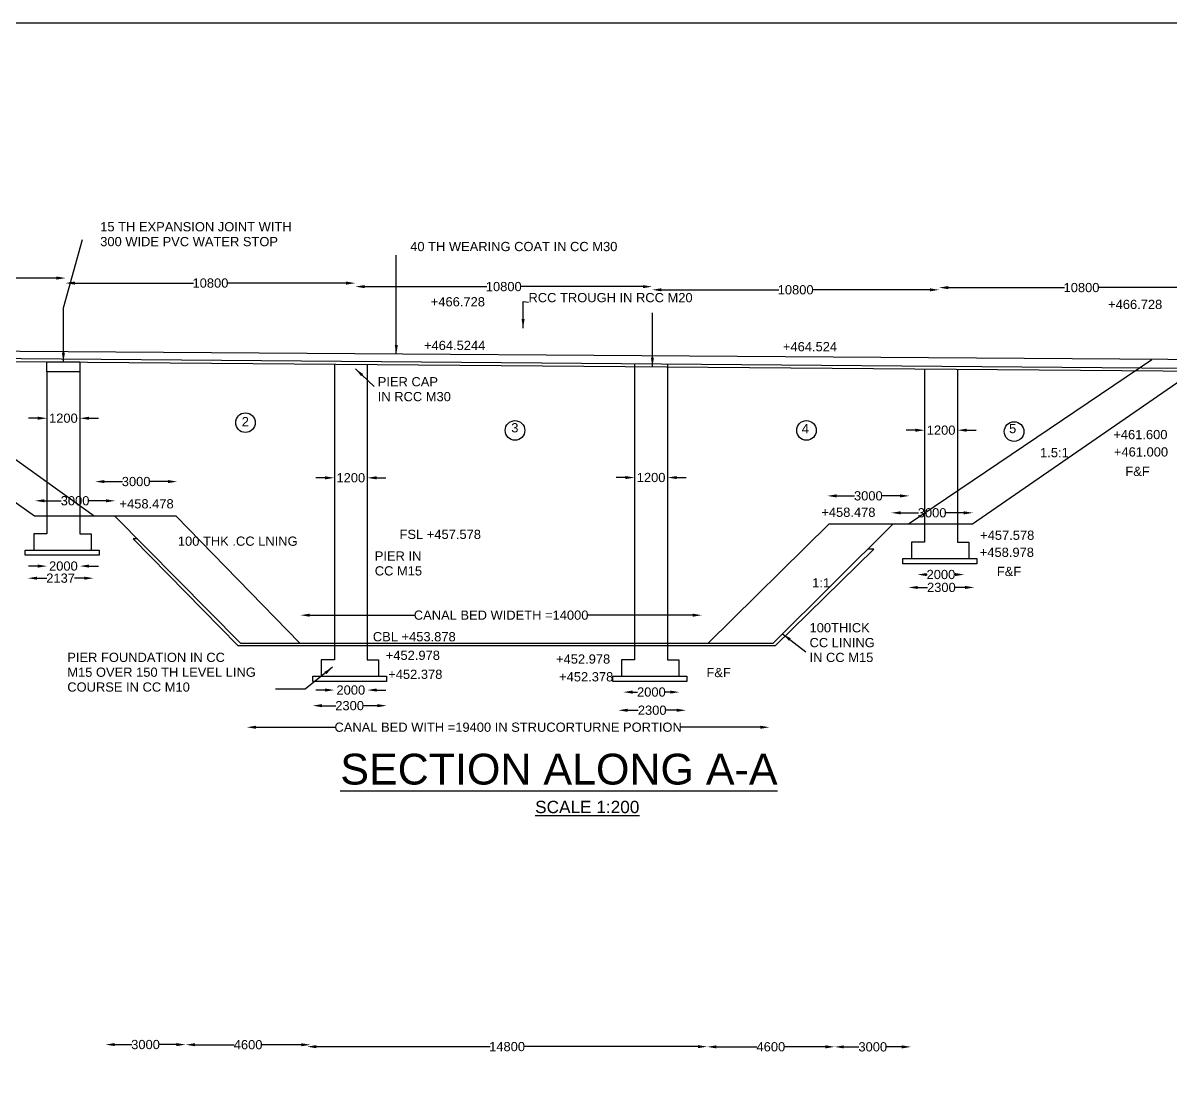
# Model space of a CAD drawing. Header units: millimetres. Extents: x 2520039 to 2670127, y 44348733 to 44450860.
# Drawn here: x 2558818 to 2596079, y 44416847 to 44450860 of the extents above; entities that cross this region are included whole.
import ezdxf

# ---------------------------------------------------------------- set-up
doc = ezdxf.new("R2010")
doc.units = ezdxf.units.MM
doc.header["$MEASUREMENT"] = 0
for name, color, linetype in [('DIMENSION', 7, 'Continuous'), ('DRAWING', 2, 'Continuous'), ('TEXT', 7, 'Continuous')]:
    doc.layers.add(name, color=color, linetype=linetype)
doc.styles.get("Standard").update_dxf_attribs({"font": 'arial.ttf', "height": 300})
doc.dimstyles.get("Standard").update_dxf_attribs({"dimtxt": 300, "dimasz": 300, "dimexe": 0.18, "dimexo": 0.0625, "dimgap": 0.09, "dimtad": 0, "dimdec": 0, "dimzin": 0, "dimdsep": 46, "dimtxsty": 'Standard', "dimcen": 0.09, "dimse1": 1, "dimse2": 1, "dimadec": 0, "dimazin": 0, "dimtfac": 1, "dimtdec": 0, "dimtofl": 0, "dimtmove": 0, "dimatfit": 3, "dimfxl": 1, "dimtolj": 1, "dimtzin": 0, "dimarcsym": 0})

# ---------------------------------------------------------------- blocks, each defined once
blk = doc.blocks.new('*D66')
at = {"layer": 'Defpoints', "color": 0, "transparency": 16777216}
for p in [(2551120, 44442586), (2560204, 44442574), (2560204, 44442501)]:
    blk.add_point(p, dxfattribs=at)
at = {"layer": 'DIMENSION', "color": 0, "lineweight": -2, "transparency": 16777216}
for p, q in [((2551420, 44442574), (2555112, 44442574)), ((2559904, 44442574), (2556212, 44442574))]:
    blk.add_line(p, q, dxfattribs=at)
at = {"layer": 'DIMENSION', "color": 0, "transparency": 16777216}
for points in [[(2551420, 44442624), (2551420, 44442524), (2551120, 44442574)], [(2559904, 44442624), (2559904, 44442524), (2560204, 44442574)]]:
    blk.add_solid(points, dxfattribs=at)
at = {"layer": 'DIMENSION', "color": 0, "transparency": 16777216, "insert": (2555662, 44442574), "char_height": 300, "attachment_point": 5}
blk.add_mtext('\\A1;10100', dxfattribs=at)
blk = doc.blocks.new('*D67')
at = {"layer": 'Defpoints', "color": 0, "transparency": 16777216}
for p in [(2560204, 44442574), (2569614, 44442415), (2569614, 44442410)]:
    blk.add_point(p, dxfattribs=at)
at = {"layer": 'DIMENSION', "color": 0, "lineweight": -2, "transparency": 16777216}
for p, q in [((2560504, 44442410), (2564359, 44442410)), ((2569314, 44442410), (2565459, 44442410))]:
    blk.add_line(p, q, dxfattribs=at)
at = {"layer": 'DIMENSION', "color": 0, "transparency": 16777216}
for points in [[(2560504, 44442460), (2560504, 44442360), (2560204, 44442410)], [(2569314, 44442460), (2569314, 44442360), (2569614, 44442410)]]:
    blk.add_solid(points, dxfattribs=at)
at = {"layer": 'DIMENSION', "color": 0, "transparency": 16777216, "insert": (2564909, 44442410), "char_height": 300, "attachment_point": 5}
blk.add_mtext('\\A1;10800', dxfattribs=at)
blk = doc.blocks.new('*D68')
at = {"layer": 'Defpoints', "color": 0, "transparency": 16777216}
for p in [(2569614, 44442410), (2579257, 44442295), (2579257, 44442247)]:
    blk.add_point(p, dxfattribs=at)
at = {"layer": 'DIMENSION', "color": 0, "lineweight": -2, "transparency": 16777216}
for p, q in [((2569914, 44442295), (2573886, 44442295)), ((2578957, 44442295), (2574985, 44442295))]:
    blk.add_line(p, q, dxfattribs=at)
at = {"layer": 'DIMENSION', "color": 0, "transparency": 16777216}
for points in [[(2569914, 44442345), (2569914, 44442245), (2569614, 44442295)], [(2578957, 44442345), (2578957, 44442245), (2579257, 44442295)]]:
    blk.add_solid(points, dxfattribs=at)
at = {"layer": 'DIMENSION', "color": 0, "transparency": 16777216, "insert": (2574436, 44442295), "char_height": 300, "attachment_point": 5}
blk.add_mtext('\\A1;10800', dxfattribs=at)
blk = doc.blocks.new('*D69')
at = {"layer": 'Defpoints', "color": 0, "transparency": 16777216}
for p in [(2579257, 44442247), (2588578, 44442247), (2588578, 44442191)]:
    blk.add_point(p, dxfattribs=at)
at = {"layer": 'DIMENSION', "color": 0, "lineweight": -2, "transparency": 16777216}
for p, q in [((2579557, 44442191), (2583367, 44442191)), ((2588278, 44442191), (2584467, 44442191))]:
    blk.add_line(p, q, dxfattribs=at)
at = {"layer": 'DIMENSION', "color": 0, "transparency": 16777216}
for points in [[(2579557, 44442241), (2579557, 44442141), (2579257, 44442191)], [(2588278, 44442241), (2588278, 44442141), (2588578, 44442191)]]:
    blk.add_solid(points, dxfattribs=at)
at = {"layer": 'DIMENSION', "color": 0, "transparency": 16777216, "insert": (2583917, 44442191), "char_height": 300, "attachment_point": 5}
blk.add_mtext('\\A1;10800', dxfattribs=at)
blk = doc.blocks.new('*D70')
at = {"layer": 'Defpoints', "color": 0, "transparency": 16777216}
for p in [(2588578, 44442191), (2597829, 44442263), (2597829, 44442191)]:
    blk.add_point(p, dxfattribs=at)
at = {"layer": 'DIMENSION', "color": 0, "lineweight": -2, "transparency": 16777216}
for p, q in [((2588878, 44442263), (2592653, 44442263)), ((2597529, 44442263), (2593753, 44442263))]:
    blk.add_line(p, q, dxfattribs=at)
at = {"layer": 'DIMENSION', "color": 0, "transparency": 16777216}
for points in [[(2588878, 44442313), (2588878, 44442213), (2588578, 44442263)], [(2597529, 44442313), (2597529, 44442213), (2597829, 44442263)]]:
    blk.add_solid(points, dxfattribs=at)
at = {"layer": 'DIMENSION', "color": 0, "transparency": 16777216, "insert": (2593203, 44442263), "char_height": 300, "attachment_point": 5}
blk.add_mtext('\\A1;10800', dxfattribs=at)
blk = doc.blocks.new('*D80')
at = {"layer": 'Defpoints', "color": 0, "transparency": 16777216}
for p in [(2588107, 44437631), (2589176, 44437631), (2589176, 44437631)]:
    blk.add_point(p, dxfattribs=at)
at = {"layer": 'DIMENSION', "color": 0, "lineweight": -2, "transparency": 16777216}
for p, q in [((2587807, 44437631), (2587507, 44437631)), ((2589476, 44437631), (2589776, 44437631))]:
    blk.add_line(p, q, dxfattribs=at)
at = {"layer": 'DIMENSION', "color": 0, "transparency": 16777216}
for points in [[(2587807, 44437681), (2587807, 44437581), (2588107, 44437631)], [(2589476, 44437681), (2589476, 44437581), (2589176, 44437631)]]:
    blk.add_solid(points, dxfattribs=at)
at = {"layer": 'DIMENSION', "color": 0, "transparency": 16777216, "insert": (2588642, 44437631), "char_height": 300, "attachment_point": 5}
blk.add_mtext('\\A1;1200', dxfattribs=at)
blk = doc.blocks.new('*D81')
at = {"layer": 'Defpoints', "color": 0, "transparency": 16777216}
for p in [(2587027, 44434871), (2589674, 44434947), (2589674, 44434871)]:
    blk.add_point(p, dxfattribs=at)
at = {"layer": 'DIMENSION', "color": 0, "lineweight": -2, "transparency": 16777216}
for p, q in [((2587327, 44434947), (2587903, 44434947)), ((2589374, 44434947), (2588798, 44434947))]:
    blk.add_line(p, q, dxfattribs=at)
at = {"layer": 'DIMENSION', "color": 0, "transparency": 16777216}
for points in [[(2587327, 44434997), (2587327, 44434897), (2587027, 44434947)], [(2589374, 44434997), (2589374, 44434897), (2589674, 44434947)]]:
    blk.add_solid(points, dxfattribs=at)
at = {"layer": 'DIMENSION', "color": 0, "transparency": 16777216, "insert": (2588350, 44434947), "char_height": 300, "attachment_point": 5}
blk.add_mtext('\\A1;3000', dxfattribs=at)
blk = doc.blocks.new('*D82')
at = {"layer": 'Defpoints', "color": 0, "transparency": 16777216}
for p in [(2584947, 44435498), (2584947, 44435438), (2587609, 44435438)]:
    blk.add_point(p, dxfattribs=at)
at = {"layer": 'DIMENSION', "color": 0, "lineweight": -2, "transparency": 16777216}
for p, q in [((2585247, 44435498), (2585831, 44435498)), ((2587309, 44435498), (2586726, 44435498))]:
    blk.add_line(p, q, dxfattribs=at)
at = {"layer": 'DIMENSION', "color": 0, "transparency": 16777216}
for points in [[(2585247, 44435548), (2585247, 44435448), (2584947, 44435498)], [(2587309, 44435548), (2587309, 44435448), (2587609, 44435498)]]:
    blk.add_solid(points, dxfattribs=at)
at = {"layer": 'DIMENSION', "color": 0, "transparency": 16777216, "insert": (2586278, 44435498), "char_height": 300, "attachment_point": 5}
blk.add_mtext('\\A1;3000', dxfattribs=at)
blk = doc.blocks.new('*D83')
at = {"layer": 'Defpoints', "color": 0, "transparency": 16777216}
for p in [(2587875, 44432950), (2587875, 44432942), (2589397, 44432950)]:
    blk.add_point(p, dxfattribs=at)
at = {"layer": 'DIMENSION', "color": 0, "lineweight": -2, "transparency": 16777216}
for p, q in [((2588175, 44432942), (2588186, 44432942)), ((2589097, 44432942), (2589086, 44432942))]:
    blk.add_line(p, q, dxfattribs=at)
at = {"layer": 'DIMENSION', "color": 0, "transparency": 16777216}
for points in [[(2588175, 44432992), (2588175, 44432892), (2587875, 44432942)], [(2589097, 44432992), (2589097, 44432892), (2589397, 44432942)]]:
    blk.add_solid(points, dxfattribs=at)
at = {"layer": 'DIMENSION', "color": 0, "transparency": 16777216, "insert": (2588636, 44432942), "char_height": 300, "attachment_point": 5}
blk.add_mtext('\\A1;2000', dxfattribs=at)
blk = doc.blocks.new('*D84')
at = {"layer": 'Defpoints', "color": 0, "transparency": 16777216}
for p in [(2587583, 44432530), (2587583, 44432523), (2589720, 44432530)]:
    blk.add_point(p, dxfattribs=at)
at = {"layer": 'DIMENSION', "color": 0, "lineweight": -2, "transparency": 16777216}
for p, q in [((2587883, 44432523), (2588201, 44432523)), ((2589420, 44432523), (2589101, 44432523))]:
    blk.add_line(p, q, dxfattribs=at)
at = {"layer": 'DIMENSION', "color": 0, "transparency": 16777216}
for points in [[(2587883, 44432573), (2587883, 44432473), (2587583, 44432523)], [(2589420, 44432573), (2589420, 44432473), (2589720, 44432523)]]:
    blk.add_solid(points, dxfattribs=at)
at = {"layer": 'DIMENSION', "color": 0, "transparency": 16777216, "insert": (2588651, 44432523), "char_height": 300, "attachment_point": 5}
blk.add_mtext('\\A1;2300', dxfattribs=at)
blk = doc.blocks.new('*D85')
at = {"layer": 'Defpoints', "color": 0, "transparency": 16777216}
for p in [(2567829, 44431700), (2567829, 44431622), (2580874, 44431534)]:
    blk.add_point(p, dxfattribs=at)
at = {"layer": 'DIMENSION', "color": 0, "lineweight": -2, "transparency": 16777216}
for p, q in [((2568129, 44431622), (2571536, 44431622)), ((2580574, 44431622), (2577167, 44431622))]:
    blk.add_line(p, q, dxfattribs=at)
at = {"layer": 'DIMENSION', "color": 0, "transparency": 16777216}
for points in [[(2568129, 44431672), (2568129, 44431572), (2567829, 44431622)], [(2580574, 44431672), (2580574, 44431572), (2580874, 44431622)]]:
    blk.add_solid(points, dxfattribs=at)
at = {"layer": 'DIMENSION', "color": 0, "transparency": 16777216, "insert": (2574351, 44431622), "char_height": 300, "attachment_point": 5}
blk.add_mtext('\\A1;CANAL BED WIDETH =14000', dxfattribs=at)
blk = doc.blocks.new('*D86')
at = {"layer": 'Defpoints', "color": 0, "transparency": 16777216}
for p in [(2578320, 44429124), (2578320, 44429116), (2580142, 44429116)]:
    blk.add_point(p, dxfattribs=at)
at = {"layer": 'DIMENSION', "color": 0, "lineweight": -2, "transparency": 16777216}
for p, q in [((2578620, 44429124), (2578781, 44429124)), ((2579842, 44429124), (2579681, 44429124))]:
    blk.add_line(p, q, dxfattribs=at)
at = {"layer": 'DIMENSION', "color": 0, "transparency": 16777216}
for points in [[(2578620, 44429174), (2578620, 44429074), (2578320, 44429124)], [(2579842, 44429174), (2579842, 44429074), (2580142, 44429124)]]:
    blk.add_solid(points, dxfattribs=at)
at = {"layer": 'DIMENSION', "color": 0, "transparency": 16777216, "insert": (2579231, 44429124), "char_height": 300, "attachment_point": 5}
blk.add_mtext('\\A1;2000', dxfattribs=at)
blk = doc.blocks.new('*D87')
at = {"layer": 'Defpoints', "color": 0, "transparency": 16777216}
for p in [(2578158, 44428593), (2578158, 44428534), (2580355, 44428593)]:
    blk.add_point(p, dxfattribs=at)
at = {"layer": 'DIMENSION', "color": 0, "lineweight": -2, "transparency": 16777216}
for p, q in [((2578458, 44428534), (2578806, 44428534)), ((2580055, 44428534), (2579707, 44428534))]:
    blk.add_line(p, q, dxfattribs=at)
at = {"layer": 'DIMENSION', "color": 0, "transparency": 16777216}
for points in [[(2578458, 44428584), (2578458, 44428484), (2578158, 44428534)], [(2580055, 44428584), (2580055, 44428484), (2580355, 44428534)]]:
    blk.add_solid(points, dxfattribs=at)
at = {"layer": 'DIMENSION', "color": 0, "transparency": 16777216, "insert": (2579257, 44428534), "char_height": 300, "attachment_point": 5}
blk.add_mtext('\\A1;2300', dxfattribs=at)
blk = doc.blocks.new('*D88')
at = {"layer": 'Defpoints', "color": 0, "transparency": 16777216}
for p in [(2568933, 44430169), (2570003, 44430169), (2570003, 44429190)]:
    blk.add_point(p, dxfattribs=at)
at = {"layer": 'DIMENSION', "color": 0, "lineweight": -2, "transparency": 16777216}
for p, q in [((2568633, 44429190), (2568333, 44429190)), ((2570303, 44429190), (2570603, 44429190))]:
    blk.add_line(p, q, dxfattribs=at)
at = {"layer": 'DIMENSION', "color": 0, "transparency": 16777216}
for points in [[(2568633, 44429240), (2568633, 44429140), (2568933, 44429190)], [(2570303, 44429240), (2570303, 44429140), (2570003, 44429190)]]:
    blk.add_solid(points, dxfattribs=at)
at = {"layer": 'DIMENSION', "color": 0, "transparency": 16777216, "insert": (2569468, 44429190), "char_height": 300, "attachment_point": 5}
blk.add_mtext('\\A1;2000', dxfattribs=at)
blk = doc.blocks.new('*D89')
at = {"layer": 'Defpoints', "color": 0, "transparency": 16777216}
for p in [(2568229, 44429473), (2570631, 44429473), (2568229, 44428683)]:
    blk.add_point(p, dxfattribs=at)
at = {"layer": 'DIMENSION', "color": 0, "lineweight": -2, "transparency": 16777216}
for p, q in [((2568529, 44428683), (2568980, 44428683)), ((2570331, 44428683), (2569880, 44428683))]:
    blk.add_line(p, q, dxfattribs=at)
at = {"layer": 'DIMENSION', "color": 0, "transparency": 16777216}
for points in [[(2568529, 44428733), (2568529, 44428633), (2568229, 44428683)], [(2570331, 44428733), (2570331, 44428633), (2570631, 44428683)]]:
    blk.add_solid(points, dxfattribs=at)
at = {"layer": 'DIMENSION', "color": 0, "transparency": 16777216, "insert": (2569430, 44428683), "char_height": 300, "attachment_point": 5}
blk.add_mtext('\\A1;2300', dxfattribs=at)
blk = doc.blocks.new('*D90')
at = {"layer": 'Defpoints', "color": 0, "transparency": 16777216}
for p in [(2578687, 44436093), (2578687, 44436093), (2579757, 44436093)]:
    blk.add_point(p, dxfattribs=at)
at = {"layer": 'DIMENSION', "color": 0, "lineweight": -2, "transparency": 16777216}
for p, q in [((2578387, 44436093), (2578087, 44436093)), ((2580057, 44436093), (2580357, 44436093))]:
    blk.add_line(p, q, dxfattribs=at)
at = {"layer": 'DIMENSION', "color": 0, "transparency": 16777216}
for points in [[(2578387, 44436143), (2578387, 44436043), (2578687, 44436093)], [(2580057, 44436143), (2580057, 44436043), (2579757, 44436093)]]:
    blk.add_solid(points, dxfattribs=at)
at = {"layer": 'DIMENSION', "color": 0, "transparency": 16777216, "insert": (2579222, 44436093), "char_height": 300, "attachment_point": 5}
blk.add_mtext('\\A1;1200', dxfattribs=at)
blk = doc.blocks.new('*D91')
at = {"layer": 'Defpoints', "color": 0, "transparency": 16777216}
for p in [(2568933, 44436084), (2568933, 44435992), (2570003, 44435992)]:
    blk.add_point(p, dxfattribs=at)
at = {"layer": 'DIMENSION', "color": 0, "lineweight": -2, "transparency": 16777216}
for p, q in [((2568633, 44436084), (2568333, 44436084)), ((2570303, 44436084), (2570603, 44436084))]:
    blk.add_line(p, q, dxfattribs=at)
at = {"layer": 'DIMENSION', "color": 0, "transparency": 16777216}
for points in [[(2568633, 44436134), (2568633, 44436034), (2568933, 44436084)], [(2570303, 44436134), (2570303, 44436034), (2570003, 44436084)]]:
    blk.add_solid(points, dxfattribs=at)
at = {"layer": 'DIMENSION', "color": 0, "transparency": 16777216, "insert": (2569468, 44436084), "char_height": 300, "attachment_point": 5}
blk.add_mtext('\\A1;1200', dxfattribs=at)
blk = doc.blocks.new('*D92')
at = {"layer": 'Defpoints', "color": 0, "transparency": 16777216}
for p in [(2561161, 44435988), (2561161, 44435962), (2563830, 44435988)]:
    blk.add_point(p, dxfattribs=at)
at = {"layer": 'DIMENSION', "color": 0, "lineweight": -2, "transparency": 16777216}
for p, q in [((2561461, 44435962), (2562048, 44435962)), ((2563530, 44435962), (2562943, 44435962))]:
    blk.add_line(p, q, dxfattribs=at)
at = {"layer": 'DIMENSION', "color": 0, "transparency": 16777216}
for points in [[(2561461, 44436012), (2561461, 44435912), (2561161, 44435962)], [(2563530, 44436012), (2563530, 44435912), (2563830, 44435962)]]:
    blk.add_solid(points, dxfattribs=at)
at = {"layer": 'DIMENSION', "color": 0, "transparency": 16777216, "insert": (2562495, 44435962), "char_height": 300, "attachment_point": 5}
blk.add_mtext('\\A1;3000', dxfattribs=at)
blk = doc.blocks.new('*D93')
at = {"layer": 'Defpoints', "color": 0, "transparency": 16777216}
for p in [(2559209, 44435338), (2559209, 44435234), (2561812, 44435234)]:
    blk.add_point(p, dxfattribs=at)
at = {"layer": 'DIMENSION', "color": 0, "lineweight": -2, "transparency": 16777216}
for p, q in [((2559509, 44435338), (2560063, 44435338)), ((2561512, 44435338), (2560958, 44435338))]:
    blk.add_line(p, q, dxfattribs=at)
at = {"layer": 'DIMENSION', "color": 0, "transparency": 16777216}
for points in [[(2559509, 44435388), (2559509, 44435288), (2559209, 44435338)], [(2561512, 44435388), (2561512, 44435288), (2561812, 44435338)]]:
    blk.add_solid(points, dxfattribs=at)
at = {"layer": 'DIMENSION', "color": 0, "transparency": 16777216, "insert": (2560511, 44435338), "char_height": 300, "attachment_point": 5}
blk.add_mtext('\\A1;3000', dxfattribs=at)
blk = doc.blocks.new('*D94')
at = {"layer": 'Defpoints', "color": 0, "transparency": 16777216}
for p in [(2559597, 44438020), (2560667, 44438020), (2560667, 44438020)]:
    blk.add_point(p, dxfattribs=at)
at = {"layer": 'DIMENSION', "color": 0, "lineweight": -2, "transparency": 16777216}
for p, q in [((2559297, 44438020), (2558997, 44438020)), ((2560967, 44438020), (2561267, 44438020))]:
    blk.add_line(p, q, dxfattribs=at)
at = {"layer": 'DIMENSION', "color": 0, "transparency": 16777216}
for points in [[(2559297, 44438070), (2559297, 44437970), (2559597, 44438020)], [(2560967, 44438070), (2560967, 44437970), (2560667, 44438020)]]:
    blk.add_solid(points, dxfattribs=at)
at = {"layer": 'DIMENSION', "color": 0, "transparency": 16777216, "insert": (2560132, 44438020), "char_height": 300, "attachment_point": 5}
blk.add_mtext('\\A1;1200', dxfattribs=at)
blk = doc.blocks.new('*D95')
at = {"layer": 'Defpoints', "color": 0, "transparency": 16777216}
for p in [(2559597, 44434266), (2560667, 44434266), (2559597, 44433217)]:
    blk.add_point(p, dxfattribs=at)
at = {"layer": 'DIMENSION', "color": 0, "lineweight": -2, "transparency": 16777216}
for p, q in [((2559297, 44433217), (2558997, 44433217)), ((2560967, 44433217), (2561267, 44433217))]:
    blk.add_line(p, q, dxfattribs=at)
at = {"layer": 'DIMENSION', "color": 0, "transparency": 16777216}
for points in [[(2559297, 44433267), (2559297, 44433167), (2559597, 44433217)], [(2560967, 44433267), (2560967, 44433167), (2560667, 44433217)]]:
    blk.add_solid(points, dxfattribs=at)
at = {"layer": 'DIMENSION', "color": 0, "transparency": 16777216, "insert": (2560132, 44433217), "char_height": 300, "attachment_point": 5}
blk.add_mtext('\\A1;2000', dxfattribs=at)
blk = doc.blocks.new('*D96')
at = {"layer": 'Defpoints', "color": 0, "transparency": 16777216}
for p in [(2558973, 44432824), (2558973, 44432706), (2561110, 44432706)]:
    blk.add_point(p, dxfattribs=at)
at = {"layer": 'DIMENSION', "color": 0, "lineweight": -2, "transparency": 16777216}
for p, q in [((2559273, 44432824), (2559591, 44432824)), ((2560810, 44432824), (2560492, 44432824))]:
    blk.add_line(p, q, dxfattribs=at)
at = {"layer": 'DIMENSION', "color": 0, "transparency": 16777216}
for points in [[(2559273, 44432874), (2559273, 44432774), (2558973, 44432824)], [(2560810, 44432874), (2560810, 44432774), (2561110, 44432824)]]:
    blk.add_solid(points, dxfattribs=at)
at = {"layer": 'DIMENSION', "color": 0, "transparency": 16777216, "insert": (2560041, 44432824), "char_height": 300, "attachment_point": 5}
blk.add_mtext('\\A1;2137', dxfattribs=at)
blk = doc.blocks.new('*D97')
at = {"layer": 'Defpoints', "color": 0, "transparency": 16777216}
for p in [(2561497, 44417674), (2561497, 44417646), (2564103, 44417646)]:
    blk.add_point(p, dxfattribs=at)
at = {"layer": 'DIMENSION', "color": 0, "lineweight": -2, "transparency": 16777216}
for p, q in [((2561797, 44417674), (2562352, 44417674)), ((2563803, 44417674), (2563247, 44417674))]:
    blk.add_line(p, q, dxfattribs=at)
at = {"layer": 'DIMENSION', "color": 0, "transparency": 16777216}
for points in [[(2561797, 44417724), (2561797, 44417624), (2561497, 44417674)], [(2563803, 44417724), (2563803, 44417624), (2564103, 44417674)]]:
    blk.add_solid(points, dxfattribs=at)
at = {"layer": 'DIMENSION', "color": 0, "transparency": 16777216, "insert": (2562800, 44417674), "char_height": 300, "attachment_point": 5}
blk.add_mtext('\\A1;3000', dxfattribs=at)
blk = doc.blocks.new('*D98')
at = {"layer": 'Defpoints', "color": 0, "transparency": 16777216}
for p in [(2564103, 44417674), (2568161, 44417674), (2568161, 44417669)]:
    blk.add_point(p, dxfattribs=at)
at = {"layer": 'DIMENSION', "color": 0, "lineweight": -2, "transparency": 16777216}
for p, q in [((2564403, 44417669), (2565678, 44417669)), ((2567861, 44417669), (2566585, 44417669))]:
    blk.add_line(p, q, dxfattribs=at)
at = {"layer": 'DIMENSION', "color": 0, "transparency": 16777216}
for points in [[(2564403, 44417719), (2564403, 44417619), (2564103, 44417669)], [(2567861, 44417719), (2567861, 44417619), (2568161, 44417669)]]:
    blk.add_solid(points, dxfattribs=at)
at = {"layer": 'DIMENSION', "color": 0, "transparency": 16777216, "insert": (2566132, 44417669), "char_height": 300, "attachment_point": 5}
blk.add_mtext('\\A1;4600', dxfattribs=at)
blk = doc.blocks.new('*D99')
at = {"layer": 'Defpoints', "color": 0, "transparency": 16777216}
for p in [(2568046, 44417688), (2581043, 44417688), (2581043, 44417607)]:
    blk.add_point(p, dxfattribs=at)
at = {"layer": 'DIMENSION', "color": 0, "lineweight": -2, "transparency": 16777216}
for p, q in [((2568346, 44417607), (2573994, 44417607)), ((2580743, 44417607), (2575094, 44417607))]:
    blk.add_line(p, q, dxfattribs=at)
at = {"layer": 'DIMENSION', "color": 0, "transparency": 16777216}
for points in [[(2568346, 44417657), (2568346, 44417557), (2568046, 44417607)], [(2580743, 44417657), (2580743, 44417557), (2581043, 44417607)]]:
    blk.add_solid(points, dxfattribs=at)
at = {"layer": 'DIMENSION', "color": 0, "transparency": 16777216, "insert": (2574544, 44417607), "char_height": 300, "attachment_point": 5}
blk.add_mtext('\\A1;14800', dxfattribs=at)
blk = doc.blocks.new('*D100')
at = {"layer": 'Defpoints', "color": 0, "transparency": 16777216}
for p in [(2581043, 44417607), (2585181, 44417607), (2585181, 44417601)]:
    blk.add_point(p, dxfattribs=at)
at = {"layer": 'DIMENSION', "color": 0, "lineweight": -2, "transparency": 16777216}
for p, q in [((2581343, 44417601), (2582658, 44417601)), ((2584881, 44417601), (2583565, 44417601))]:
    blk.add_line(p, q, dxfattribs=at)
at = {"layer": 'DIMENSION', "color": 0, "transparency": 16777216}
for points in [[(2581343, 44417651), (2581343, 44417551), (2581043, 44417601)], [(2584881, 44417651), (2584881, 44417551), (2585181, 44417601)]]:
    blk.add_solid(points, dxfattribs=at)
at = {"layer": 'DIMENSION', "color": 0, "transparency": 16777216, "insert": (2583112, 44417601), "char_height": 300, "attachment_point": 5}
blk.add_mtext('\\A1;4600', dxfattribs=at)
blk = doc.blocks.new('*D101')
at = {"layer": 'Defpoints', "color": 0, "transparency": 16777216}
for p in [(2585181, 44417601), (2587664, 44417692), (2587664, 44417599)]:
    blk.add_point(p, dxfattribs=at)
at = {"layer": 'DIMENSION', "color": 0, "lineweight": -2, "transparency": 16777216}
for p, q in [((2585481, 44417599), (2585975, 44417599)), ((2587364, 44417599), (2586870, 44417599))]:
    blk.add_line(p, q, dxfattribs=at)
at = {"layer": 'DIMENSION', "color": 0, "transparency": 16777216}
for points in [[(2585481, 44417649), (2585481, 44417549), (2585181, 44417599)], [(2587364, 44417649), (2587364, 44417549), (2587664, 44417599)]]:
    blk.add_solid(points, dxfattribs=at)
at = {"layer": 'DIMENSION', "color": 0, "transparency": 16777216, "insert": (2586422, 44417599), "char_height": 300, "attachment_point": 5}
blk.add_mtext('\\A1;3000', dxfattribs=at)
blk = doc.blocks.new('*D129')
at = {"layer": 'Defpoints', "color": 0, "transparency": 16777216}
for p in [(2566087, 44428124), (2583068, 44427982), (2583068, 44427951)]:
    blk.add_point(p, dxfattribs=at)
at = {"layer": 'DIMENSION', "color": 0, "lineweight": -2, "transparency": 16777216}
for p, q in [((2566387, 44427982), (2568964, 44427982)), ((2582768, 44427982), (2580192, 44427982))]:
    blk.add_line(p, q, dxfattribs=at)
at = {"layer": 'DIMENSION', "color": 0, "transparency": 16777216}
for points in [[(2566387, 44428032), (2566387, 44427932), (2566087, 44427982)], [(2582768, 44428032), (2582768, 44427932), (2583068, 44427982)]]:
    blk.add_solid(points, dxfattribs=at)
at = {"layer": 'DIMENSION', "color": 0, "transparency": 16777216, "insert": (2574578, 44427982), "char_height": 300, "attachment_point": 5}
blk.add_mtext('\\A1;CANAL BED WITH =19400 IN STRUCORTURNE PORTION', dxfattribs=at)

msp = doc.modelspace()

# ---------------------------------------------------------------- linework, layer by layer
at = {"layer": 'DIMENSION', "color": 0}
msp.add_lwpolyline([(2669447.8, 44348850.6), (2520038.8, 44348850.6), (2520038.8, 44450860.4), (2669447.8, 44450860.4)], close=True, dxfattribs=at)
at = {"layer": 'DIMENSION'}
for centre in [(2566046.5, 44437876.8), (2574800.8, 44437623.4), (2584268.9, 44437623.5), (2591013.6, 44437586)]:
    msp.add_circle(centre, 318.5, dxfattribs=at)
at = {"layer": 'DRAWING', "color": 0}
for points in [[(2548632.8, 44442322.6), (2559197.8, 44434846.7), (2561792.1, 44434846.7), (2565886.4, 44430711.9), (2583188, 44430711.9), (2587090, 44434590.9), (2589667.1, 44434590.9), (2600635.4, 44442159.4)], [(2597552.4, 44439913.4), (2550955, 44440242.4)], [(2550955, 44440022.5), (2597756.6, 44439632.1)], [(2551495.9, 44439912.6), (2597196.5, 44439545.5)], [(2553968.2, 44439997.3), (2561135.7, 44434846.7)], [(2587580.5, 44434590.9), (2595490.4, 44439928)], [(2559597.2, 44439532.1), (2559597.2, 44434266.3), (2559170.9, 44434266.3), (2559170.9, 44433744.8)], [(2560667, 44439532.1), (2560667, 44434266.3), (2561033.9, 44434266.3), (2561033.9, 44433737.7)], [(2568932.9, 44439772.5), (2568932.9, 44430169), (2568506.6, 44430169), (2568506.6, 44429647.5)], [(2570002.7, 44439763.9), (2570002.7, 44430169), (2570369.6, 44430169), (2570369.6, 44429640.4)], [(2578687.1, 44439772.5), (2578687.1, 44430169), (2578260.8, 44430169), (2578260.8, 44429647.5)], [(2579756.9, 44439763.9), (2579756.9, 44430169), (2580123.8, 44430169), (2580123.8, 44429640.4)], [(2588106.7, 44439618.5), (2588106.7, 44433989.2), (2587680.3, 44433989.2), (2587680.3, 44433467.7)], [(2589176.4, 44439609.9), (2589176.4, 44433989.2), (2589543.3, 44433989.2), (2589543.3, 44433460.6)], [(2561792.1, 44434846.7), (2563780.1, 44434846.7)], [(2567808.2, 44430711.9), (2563780.1, 44434846.7)], [(2581079.8, 44430711.9), (2585001.5, 44434590.9), (2587090, 44434590.9)], [(2562534.2, 44434097.4), (2562402, 44434097.4), (2565796.3, 44430640.2), (2583259.9, 44430640.2), (2586453.7, 44433763.1), (2586257.9, 44433763.7)]]:
    msp.add_lwpolyline(points, dxfattribs=at)
for points in [[(2559597.2, 44439847.5), (2560667, 44439847.5), (2560667, 44439532.1), (2559597.2, 44439532.1)], [(2558893.5, 44433737.7), (2561295.6, 44433737.7), (2561295.6, 44433570.1), (2558893.5, 44433570.1)], [(2587403, 44433460.6), (2589805, 44433460.6), (2589805, 44433293), (2587403, 44433293)], [(2568229.2, 44429640.4), (2570631.3, 44429640.4), (2570631.3, 44429472.8), (2568229.2, 44429472.8)], [(2577983.4, 44429640.4), (2580385.4, 44429640.4), (2580385.4, 44429472.8), (2577983.4, 44429472.8)]]:
    msp.add_lwpolyline(points, close=True, dxfattribs=at)

# ---------------------------------------------------------------- texts
at = {"layer": 'TEXT', "color": 0}
for s, height, p in [('15 TH EXPANSION JOINT WITH ', 300, (2561328.4, 44444090.1)), ('300 WIDE PVC WATER STOP ', 300, (2561328.4, 44443608.1)), ('40 TH WEARING COAT IN CC M30', 300, (2571397.5, 44443447.8)), ('RCC TROUGH IN RCC M20', 300, (2575239, 44441788.4)), ('+466.728', 300, (2572065.7, 44441652.7)), ('+466.728', 300, (2594066.3, 44441568.2)), ('+464.5244', 300, (2571845.3, 44440235.4)), ('+464.524', 300, (2583503.9, 44440194.7)), ('PIER CAP ', 300, (2570343.3, 44439055)), ('IN RCC M30', 300, (2570343.3, 44438573.1)), ('2', 300, (2565924.9, 44437758.2)), ('3', 300, (2574679.4, 44437560.2)), ('4', 300, (2584114.2, 44437531.6)), ('5', 300, (2590849.5, 44437535.2)), ('+461.600', 300, (2594235.7, 44437340)), ('1.5:1', 300, (2591857.8, 44436753)), ('+461.000', 300, (2594255.6, 44436776)), ('F&F', 300, (2594627.6, 44436145.7)), ('+458.478', 300, (2561955.1, 44435091)), ('+458.478', 300, (2584751.2, 44434816.6)), ('FSL +457.578', 300, (2571051.4, 44434097.8)), ('+457.578', 300, (2589910.6, 44434070)), ('100 THK .CC LNING', 300, (2563850.1, 44433877)), ('PIER IN ', 300, (2570246.1, 44433394)), ('+458.978', 300, (2589898.7, 44433515.6)), ('CC M15', 300, (2570246.1, 44432912)), ('F&F', 300, (2590453.2, 44432893.3)), ('1:1', 300, (2584453.8, 44432523.9)), ('100THICK ', 300, (2584368.3, 44431064.1)), ('CBL +453.878', 300, (2570184, 44430773.5)), ('CC LINING ', 300, (2584368.3, 44430582.1)), ('PIER FOUNDATION IN CC ', 300, (2560257.8, 44430102.4)), ('+452.978', 300, (2570603, 44430169.1)), ('+452.978', 300, (2576134.6, 44430048.1)), ('IN CC M15', 300, (2584368.3, 44430100.2)), ('M15 OVER 150 TH LEVEL LING  ', 300, (2560257.8, 44429620.4)), ('+452.378', 300, (2570683.5, 44429552.7)), ('+452.378', 300, (2576234.2, 44429471.5)), ('F&F', 300, (2581020.3, 44429610.8)), ('COURSE IN CC M10', 300, (2560257.8, 44429138.5)), ('%%USECTION ALONG A-A', 1000, (2569126.8, 44426121.7)), ('%%USCALE 1:200', 400, (2575455.4, 44425192.7))]:
    msp.add_text(s, height=height, dxfattribs=at).set_placement(p)

# ---------------------------------------------------------------- dimensions: what is measured, and where the dimension line sits
at = {"layer": 'DIMENSION', "color": 0}
for base, p1, p2, text, picture, middle in [((2560204.5, 44442574.5), (2551119.6, 44442585.8), (2560204.5, 44442501.4), '10100', '*D66', (2555662.1, 44442574.5)), ((2569614.1, 44442410.4), (2560204.5, 44442574.5), (2569614.1, 44442415.1), '10800', '*D67', (2564909.3, 44442410.4)), ((2579257, 44442294.9), (2569614.1, 44442410.4), (2579257, 44442247.3), '10800', '*D68', (2574435.5, 44442294.9)), ((2597828.6, 44442263.4), (2588577.6, 44442191.2), (2597828.6, 44442191.2), '10800', '*D70', (2593203.1, 44442263.4)), ((2588577.6, 44442191.2), (2579257, 44442247.3), (2588577.6, 44442247.3), '10800', '*D69', (2583917.3, 44442191.2)), ((2560667, 44438020.5), (2559597.2, 44438020.5), (2560667, 44438020.5), '1200', '*D94', (2560132.1, 44438020.5)), ((2589176.4, 44437631), (2588106.7, 44437631), (2589176.4, 44437631), '1200', '*D80', (2588641.5, 44437631)), ((2561161.5, 44435962.1), (2563829.5, 44435988.1), (2561161.5, 44435988.1), '3000', '*D92', (2562495.5, 44435962.1)), ((2568932.9, 44436084), (2570002.7, 44435992), (2568932.9, 44435992), '1200', '*D91', (2569467.8, 44436084)), ((2578687.1, 44436092.7), (2579756.9, 44436092.7), (2578687.1, 44436092.7), '1200', '*D90', (2579222, 44436092.7)), ((2559209.3, 44435338.1), (2561812.2, 44435234.1), (2559209.3, 44435234.1), '3000', '*D93', (2560510.7, 44435338.1)), ((2584947.4, 44435498.1), (2587609.2, 44435437.6), (2584947.4, 44435437.6), '3000', '*D82', (2586278.3, 44435498.1)), ((2589673.5, 44434946.7), (2587026.9, 44434871.1), (2589673.5, 44434871.1), '3000', '*D81', (2588350.2, 44434946.7)), ((2587875.1, 44432942.4), (2589397.3, 44432949.9), (2587875.1, 44432949.9), '2000', '*D83', (2588636.2, 44432942.4)), ((2567829.1, 44431622.1), (2580873.7, 44431533.8), (2567829.1, 44431699.7), 'CANAL BED WIDETH =14000', '*D85', (2574351.4, 44431622.1)), ((2587582.6, 44432522.9), (2589719.8, 44432530.4), (2587582.6, 44432530.4), '2300', '*D84', (2588651.2, 44432522.9)), ((2570002.7, 44429190.3), (2568932.9, 44430169), (2570002.7, 44430169), '2000', '*D88', (2569467.8, 44429190.3)), ((2583068.4, 44427982.5), (2566087.5, 44428123.5), (2583068.4, 44427951.4), 'CANAL BED WITH =19400 IN STRUCORTURNE PORTION', '*D129', (2574578, 44427982.5)), ((2568229.2, 44428683.3), (2570631.3, 44429472.8), (2568229.2, 44429472.8), '2300', '*D89', (2569430.2, 44428683.3)), ((2578320, 44429123.6), (2580141.5, 44429116.2), (2578320, 44429116.2), '2000', '*D86', (2579230.8, 44429123.6)), ((2578157.8, 44428534.3), (2580355.4, 44428593.2), (2578157.8, 44428593.2), '2300', '*D87', (2579256.6, 44428534.3)), ((2561496.9, 44417674.3), (2564102.8, 44417646.3), (2561496.9, 44417646.3), '3000', '*D97', (2562799.8, 44417674.3)), ((2568160.6, 44417668.7), (2564102.8, 44417674.3), (2568160.6, 44417674.3), '4600', '*D98', (2566131.7, 44417668.7)), ((2581042.5, 44417607.3), (2568045.9, 44417687.8), (2581042.5, 44417687.8), '14800', '*D99', (2574544.2, 44417607.3)), ((2585180.9, 44417600.7), (2581042.5, 44417607.3), (2585180.9, 44417607.3), '4600', '*D100', (2583111.7, 44417600.7)), ((2587664.1, 44417598.9), (2585180.9, 44417600.7), (2587664.1, 44417691.7), '3000', '*D101', (2586422.5, 44417598.9))]:
    dim = msp.add_linear_dim(base=base, p1=p1, p2=p2, text=text, dimstyle='Standard', dxfattribs=at)
    dim.commit()
    dim.dimension.update_dxf_attribs({"geometry": picture, "text_midpoint": middle})
dim = msp.add_linear_dim(base=(2559597.2, 44433216.6), p1=(2560667, 44434266.3), p2=(2559597.2, 44434266.3), text='2000', dimstyle='Standard', dxfattribs=at)
dim.commit()
dim.dimension.update_dxf_attribs({"geometry": '*D95', "text_midpoint": (2560132.1, 44433216.6), "dimtype": 160})
dim = msp.add_linear_dim(base=(2558972.6, 44432824.3), p1=(2561109.7, 44432705.7), p2=(2558972.6, 44432705.7), dimstyle='Standard', dxfattribs=at)
dim.commit()
dim.dimension.update_dxf_attribs({"geometry": '*D96', "text_midpoint": (2560041.1, 44432824.3)})

# ---------------------------------------------------------------- leaders
for points in [[(2560132.1, 44439847.5), (2560132.1, 44441607.6), (2560750.8, 44443820.7)], [(2570945.8, 44440101.3), (2570945.8, 44443312.4)], [(2575063.6, 44440943.8), (2575063.6, 44441810.5), (2575239, 44441788.4)], [(2579264.9, 44439689.5), (2579264.9, 44441445.5)], [(2569618, 44439627.5), (2570221.2, 44439052.6)], [(2583492.1, 44431014.2), (2584250.8, 44430435.4)], [(2568877.6, 44429931.8), (2567989.1, 44429224), (2567021.9, 44429224)]]:
    msp.add_leader(points, dimstyle='Standard', override={"dimgap": 0.09, "dimtad": 0}, dxfattribs=at)

doc.saveas('drawing.dxf')
